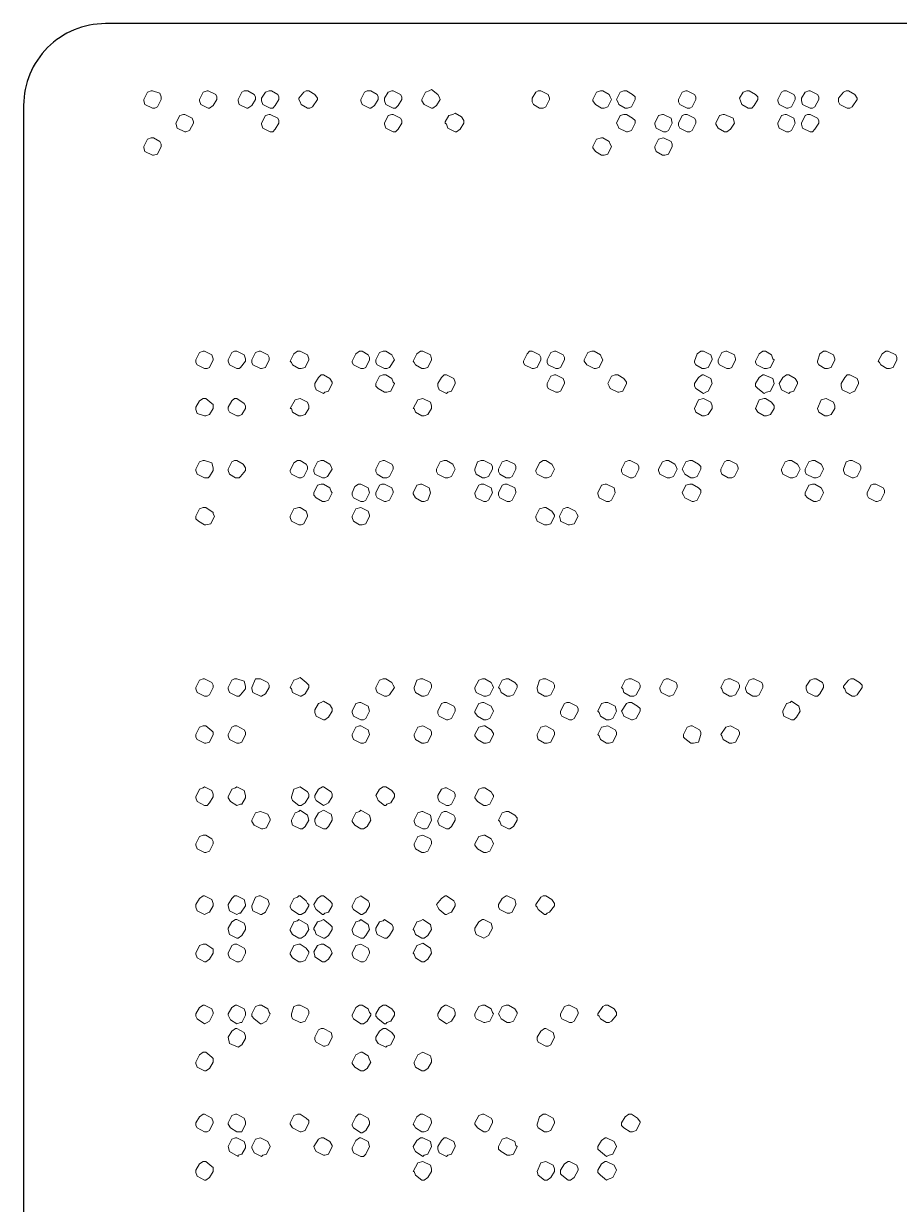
# Model space of a CAD drawing. Header units: millimetres. Extents: x 4903 to 8718, y 642 to 2401.
# Drawn here: x 6261.9 to 6369, y 800.8 to 945.2 of the extents above; entities that cross this region are included whole.
import ezdxf

# ---------------------------------------------------------------- set-up
doc = ezdxf.new("R2010")
doc.units = ezdxf.units.MM

msp = doc.modelspace()

# ---------------------------------------------------------------- linework, layer by layer
msp.add_lwpolyline([(6261.91, 935.2), (6261.91, 658.2, 0.414214), (6271.91, 648.2), (6671.91, 648.2, 0.414214), (6681.91, 658.2), (6681.91, 935.2, 0.414214), (6671.91, 945.2), (6271.91, 945.2, 0.414214)], format="xyb", close=True)
at = {"color": 139, "lineweight": 0}
for points in [[(6277.66, 936.99), (6277.51, 936.99), (6277.05, 936.83), (6276.6, 935.92), (6276.6, 935.77), (6276.75, 935.32), (6277.66, 934.86), (6277.66, 934.86), (6277.96, 934.86), (6278.27, 935.01), (6278.72, 935.92), (6278.72, 936.23), (6278.57, 936.68)], [(6284.49, 936.99), (6284.34, 936.99), (6283.88, 936.83), (6283.43, 935.92), (6283.43, 935.77), (6283.58, 935.32), (6284.49, 934.86), (6284.64, 934.86), (6285.1, 935.17), (6285.55, 935.92), (6285.55, 936.23), (6285.4, 936.53)], [(6289.35, 936.99), (6289.19, 936.99), (6288.89, 936.99), (6288.59, 936.83), (6288.13, 935.92), (6288.13, 935.77), (6288.28, 935.32), (6289.19, 934.86), (6289.35, 934.86), (6289.8, 935.17), (6290.26, 935.92), (6290.26, 936.08), (6290.26, 936.23), (6290.1, 936.53)], [(6292.23, 936.99), (6291.93, 936.99), (6291.47, 936.83), (6291.01, 936.08), (6291.01, 935.77), (6291.17, 935.32), (6292.08, 934.86), (6292.23, 934.86), (6292.38, 934.86), (6292.68, 935.17), (6293.14, 935.92), (6293.14, 936.23), (6292.99, 936.53)], [(6296.63, 936.99), (6296.78, 936.99), (6297.54, 936.53), (6297.84, 936.08), (6297.84, 935.92), (6297.24, 935.01), (6296.93, 934.86), (6296.78, 934.86), (6296.78, 934.86), (6296.63, 934.86), (6295.87, 935.32), (6295.72, 935.62), (6295.57, 935.92), (6295.57, 935.92), (6295.57, 936.08), (6296.17, 936.83), (6296.48, 936.99), (6296.63, 936.99), (6296.63, 936.99), (6296.63, 936.99)], [(6304.37, 936.99), (6304.22, 936.99), (6303.91, 936.99), (6303.61, 936.83), (6303.15, 935.92), (6303.15, 935.77), (6303.31, 935.32), (6304.22, 934.86), (6304.37, 934.86), (6304.82, 935.17), (6305.28, 935.92), (6305.28, 936.08), (6305.28, 936.23), (6305.13, 936.53)], [(6307.1, 936.99), (6306.95, 936.99), (6306.49, 936.83), (6306.04, 936.08), (6306.04, 935.77), (6306.19, 935.32), (6307.1, 934.86), (6307.25, 934.86), (6307.4, 934.86), (6307.71, 935.17), (6308.16, 935.92), (6308.16, 936.23), (6308.01, 936.53)], [(6311.8, 937.14), (6311.5, 936.99), (6311.04, 936.83), (6310.59, 935.92), (6310.59, 935.77), (6310.89, 935.32), (6311.8, 934.86), (6311.96, 934.86), (6312.41, 935.17), (6312.87, 935.92), (6312.71, 936.23), (6312.56, 936.53)], [(6325.01, 936.99), (6325.16, 936.99), (6326.07, 936.53), (6326.22, 936.08), (6326.22, 935.92), (6325.76, 935.01), (6325.46, 934.86), (6325.16, 934.86), (6325.16, 934.86), (6325.01, 934.86), (6324.25, 935.32), (6324.09, 935.62), (6324.09, 935.92), (6324.09, 935.92), (6324.09, 936.08), (6324.55, 936.83), (6324.85, 936.99), (6325.01, 936.99), (6325.01, 936.99), (6325.01, 936.99)], [(6332.74, 936.99), (6332.59, 936.99), (6332.44, 936.99), (6331.99, 936.83), (6331.53, 935.92), (6331.53, 935.77), (6331.83, 935.32), (6332.59, 934.86), (6332.9, 934.86), (6333.35, 935.01), (6333.81, 935.92), (6333.81, 935.92), (6333.65, 936.23), (6333.5, 936.53)], [(6335.63, 936.99), (6335.32, 936.99), (6334.87, 936.83), (6334.41, 935.92), (6334.56, 935.62), (6334.72, 935.32), (6335.48, 934.86), (6335.63, 934.86), (6335.78, 934.86), (6336.23, 935.01), (6336.69, 935.92), (6336.69, 936.23), (6336.39, 936.53)], [(6343.06, 936.99), (6342.91, 936.99), (6342.46, 936.83), (6342, 935.92), (6342, 935.62), (6342.15, 935.32), (6343.06, 934.86), (6343.06, 934.86), (6343.37, 934.86), (6343.67, 935.01), (6344.12, 935.92), (6344.12, 936.23), (6343.97, 936.53)], [(6350.65, 936.99), (6350.35, 936.99), (6349.89, 936.83), (6349.44, 936.08), (6349.59, 935.77), (6349.74, 935.32), (6350.5, 934.86), (6350.65, 934.86), (6350.95, 934.86), (6351.26, 935.17), (6351.71, 935.92), (6351.71, 936.23), (6351.41, 936.53)], [(6355.2, 936.99), (6355.2, 936.99), (6354.9, 936.99), (6354.6, 936.83), (6354.14, 935.92), (6354.14, 935.77), (6354.29, 935.32), (6355.2, 934.86), (6355.35, 934.86), (6355.81, 935.01), (6356.26, 935.92), (6356.26, 936.08), (6356.26, 936.23), (6356.11, 936.53)], [(6358.09, 936.99), (6357.93, 936.99), (6357.48, 936.83), (6357.02, 936.08), (6357.02, 935.77), (6357.17, 935.32), (6358.09, 934.86), (6358.24, 934.86), (6358.39, 934.86), (6358.69, 935.01), (6359.15, 935.92), (6359.15, 936.23), (6359, 936.53)], [(6362.64, 936.99), (6362.79, 936.99), (6363.55, 936.53), (6363.85, 936.08), (6363.85, 935.92), (6363.24, 935.01), (6362.94, 934.86), (6362.79, 934.86), (6362.79, 934.86), (6362.64, 934.86), (6361.73, 935.32), (6361.58, 935.62), (6361.58, 935.92), (6361.58, 935.92), (6361.58, 936.08), (6362.18, 936.83), (6362.49, 936.99), (6362.64, 936.99), (6362.64, 936.99), (6362.64, 936.99)], [(6281.61, 934.1), (6281.45, 934.1), (6281, 933.95), (6280.54, 933.04), (6280.54, 933.04), (6280.7, 932.43), (6281.61, 931.98), (6281.76, 931.98), (6282.21, 932.13), (6282.67, 933.04), (6282.67, 933.19), (6282.52, 933.65)], [(6292.08, 934.1), (6291.93, 934.1), (6291.47, 933.95), (6291.01, 933.04), (6291.01, 933.04), (6291.01, 932.89), (6291.17, 932.43), (6292.08, 931.98), (6292.38, 931.98), (6292.68, 932.28), (6293.14, 933.04), (6293.14, 933.34), (6292.99, 933.65)], [(6307.1, 934.1), (6306.95, 934.1), (6306.49, 933.95), (6306.04, 933.04), (6306.04, 933.04), (6306.04, 932.89), (6306.19, 932.43), (6307.1, 931.98), (6307.4, 931.98), (6307.71, 932.28), (6308.16, 933.04), (6308.16, 933.34), (6308.01, 933.65)], [(6314.69, 934.25), (6314.38, 934.1), (6313.93, 933.95), (6313.47, 933.19), (6313.47, 933.04), (6313.62, 932.89), (6313.78, 932.43), (6314.69, 931.98), (6314.84, 931.98), (6315.29, 932.28), (6315.75, 933.04), (6315.75, 933.34), (6315.45, 933.8)], [(6335.63, 934.1), (6335.32, 934.1), (6334.87, 933.95), (6334.41, 933.04), (6334.41, 933.04), (6334.56, 932.74), (6334.72, 932.43), (6335.63, 931.98), (6335.78, 931.98), (6336.23, 932.13), (6336.69, 933.04), (6336.69, 933.34), (6336.39, 933.65)], [(6340.18, 934.1), (6340.03, 934.1), (6339.57, 933.95), (6339.12, 933.04), (6339.12, 932.89), (6339.27, 932.43), (6340.18, 931.98), (6340.48, 931.98), (6340.79, 932.13), (6341.24, 933.04), (6341.09, 933.65)], [(6343.06, 934.1), (6342.76, 934.1), (6342.46, 933.95), (6342, 933.04), (6342, 933.04), (6342, 932.74), (6342.15, 932.43), (6343.06, 931.98), (6343.37, 931.98), (6343.67, 932.13), (6344.12, 933.04), (6344.12, 933.34), (6343.97, 933.65)], [(6347.61, 934.1), (6347.46, 934.1), (6347.01, 933.95), (6346.55, 933.04), (6346.55, 932.89), (6346.86, 932.43), (6347.61, 931.98), (6347.92, 931.98), (6348.37, 932.28), (6348.83, 933.04), (6348.68, 933.65)], [(6355.2, 934.1), (6355.05, 934.1), (6354.6, 933.95), (6354.14, 933.04), (6354.14, 932.89), (6354.29, 932.43), (6355.2, 931.98), (6355.51, 931.98), (6355.81, 932.13), (6356.26, 933.04), (6356.11, 933.65)], [(6358.09, 934.1), (6357.78, 934.1), (6357.48, 933.95), (6357.02, 933.04), (6357.02, 933.04), (6357.02, 932.89), (6357.17, 932.43), (6358.09, 931.98), (6358.39, 931.98), (6358.69, 932.28), (6359.15, 933.04), (6359.15, 933.34), (6359, 933.65)], [(6277.81, 931.22), (6277.51, 931.22), (6277.05, 931.07), (6276.6, 930.16), (6276.6, 930.01), (6276.75, 929.55), (6277.66, 929.1), (6277.81, 929.1), (6278.27, 929.25), (6278.72, 930.16), (6278.72, 930.46), (6278.57, 930.76)], [(6332.74, 931.22), (6332.59, 931.22), (6331.99, 931.07), (6331.53, 930.16), (6331.53, 930.01), (6331.83, 929.55), (6332.59, 929.1), (6332.9, 929.1), (6333.35, 929.25), (6333.81, 930.16), (6333.81, 930.16), (6333.65, 930.46), (6333.5, 930.76)], [(6340.18, 931.22), (6340.18, 931.22), (6339.57, 931.07), (6339.12, 930.16), (6339.12, 930.01), (6339.27, 929.55), (6340.03, 929.1), (6340.33, 929.1), (6340.79, 929.25), (6341.24, 930.16), (6341.24, 930.16), (6341.24, 930.46), (6341.09, 930.76)], [(6284.03, 905.12), (6283.88, 905.12), (6283.43, 904.97), (6282.97, 904.06), (6282.97, 903.75), (6283.12, 903.45), (6284.03, 903), (6284.03, 903), (6284.34, 903), (6284.64, 903.15), (6285.1, 904.06), (6285.1, 904.21), (6284.94, 904.67)], [(6287.98, 905.12), (6287.68, 905.12), (6287.37, 904.97), (6286.92, 904.06), (6286.92, 903.91), (6287.07, 903.45), (6287.98, 903), (6288.28, 903), (6288.44, 903.15), (6289.04, 903.91), (6289.04, 904.21), (6288.89, 904.67)], [(6290.86, 905.12), (6290.71, 905.12), (6290.26, 904.97), (6289.8, 904.06), (6289.8, 903.75), (6289.95, 903.45), (6290.86, 903), (6291.01, 903), (6291.47, 903.15), (6291.93, 904.06), (6291.93, 904.36), (6291.77, 904.67)], [(6295.72, 905.12), (6295.57, 905.12), (6295.42, 905.12), (6294.96, 904.82), (6294.5, 903.91), (6294.66, 903.75), (6294.81, 903.45), (6295.57, 903), (6295.87, 903), (6296.33, 903.15), (6296.78, 904.06), (6296.78, 904.06), (6296.78, 904.21), (6296.63, 904.67)], [(6303.31, 905.12), (6303.15, 905.12), (6303, 905.12), (6302.55, 904.82), (6302.09, 903.91), (6302.09, 903.75), (6302.24, 903.45), (6303.15, 903), (6303.46, 903), (6303.76, 903.15), (6304.22, 904.06), (6304.22, 904.06), (6304.22, 904.36), (6304.06, 904.67)], [(6306.19, 905.12), (6305.89, 905.12), (6305.43, 904.97), (6304.98, 904.06), (6304.98, 903.75), (6305.13, 903.45), (6306.04, 903), (6306.19, 903), (6306.34, 903), (6306.64, 903.15), (6307.25, 904.06), (6307.1, 904.36), (6306.95, 904.67)], [(6310.74, 905.12), (6310.59, 905.12), (6310.44, 905.12), (6309.98, 904.82), (6309.53, 903.91), (6309.68, 903.75), (6309.83, 903.45), (6310.59, 903), (6310.89, 903), (6311.35, 903.15), (6311.8, 904.06), (6311.8, 904.06), (6311.8, 904.21), (6311.65, 904.67)], [(6324.09, 905.12), (6324.09, 905.12), (6323.79, 905.12), (6323.49, 904.82), (6323.03, 903.91), (6323.03, 903.75), (6323.18, 903.45), (6324.09, 903), (6324.25, 903), (6324.7, 903.15), (6325.16, 904.06), (6325.16, 904.06), (6325.16, 904.36), (6325.01, 904.67)], [(6326.98, 905.12), (6326.83, 905.12), (6326.37, 904.97), (6325.92, 904.06), (6325.92, 903.75), (6326.07, 903.45), (6326.98, 903), (6327.13, 903), (6327.28, 903), (6327.58, 903.15), (6328.04, 904.06), (6328.04, 904.36), (6327.89, 904.67)], [(6331.68, 905.12), (6331.38, 905.12), (6330.92, 904.97), (6330.47, 904.06), (6330.47, 903.91), (6330.77, 903.45), (6331.68, 903), (6331.83, 903), (6332.29, 903.15), (6332.74, 904.06), (6332.59, 904.36), (6332.44, 904.67)], [(6345.04, 905.12), (6345.04, 905.12), (6344.73, 905.12), (6344.28, 904.82), (6343.97, 903.91), (6343.97, 903.75), (6344.12, 903.45), (6344.88, 903), (6345.19, 903), (6345.64, 903.15), (6346.1, 904.06), (6346.1, 904.06), (6346.1, 904.21), (6345.95, 904.67)], [(6347.92, 905.12), (6347.77, 905.12), (6347.31, 904.97), (6346.86, 904.06), (6346.86, 903.75), (6347.01, 903.45), (6347.92, 903), (6347.92, 903), (6348.22, 903), (6348.53, 903.15), (6348.98, 904.06), (6348.98, 904.21), (6348.83, 904.67)], [(6352.62, 905.12), (6352.47, 905.12), (6352.32, 905.12), (6351.86, 904.82), (6351.41, 903.91), (6351.41, 903.75), (6351.56, 903.45), (6352.47, 903), (6352.77, 903), (6353.23, 903.15), (6353.68, 904.06), (6353.68, 904.06), (6353.53, 904.21), (6353.38, 904.67)], [(6360.06, 905.12), (6360.06, 905.12), (6359.75, 905.12), (6359.3, 904.82), (6359, 903.91), (6359, 903.75), (6359.15, 903.45), (6359.91, 903), (6360.21, 903), (6360.66, 903.15), (6361.12, 904.06), (6361.12, 904.06), (6361.12, 904.21), (6360.97, 904.67)], [(6367.64, 905.12), (6367.49, 905.12), (6367.34, 905.12), (6366.89, 904.82), (6366.43, 903.91), (6366.58, 903.75), (6366.73, 903.45), (6367.49, 903), (6367.8, 903), (6368.25, 903.15), (6368.71, 904.06), (6368.71, 904.06), (6368.71, 904.36), (6368.56, 904.67)], [(6298.6, 902.24), (6298.3, 902.24), (6297.99, 901.93), (6297.54, 901.17), (6297.54, 901.17), (6297.54, 900.87), (6297.69, 900.42), (6298.6, 899.96), (6298.75, 900.11), (6299.21, 900.26), (6299.66, 901.17), (6299.66, 901.33), (6299.36, 901.78)], [(6306.19, 902.24), (6305.89, 902.24), (6305.43, 902.09), (6304.98, 901.17), (6304.98, 901.17), (6304.98, 900.87), (6305.28, 900.57), (6306.04, 900.11), (6306.34, 900.11), (6306.8, 900.26), (6307.25, 901.17), (6307.1, 901.33), (6306.95, 901.78)], [(6313.62, 902.24), (6313.32, 902.24), (6313.02, 901.93), (6312.56, 901.17), (6312.56, 901.17), (6312.56, 900.87), (6312.71, 900.42), (6313.62, 899.96), (6313.78, 900.11), (6314.23, 900.26), (6314.69, 901.17), (6314.69, 901.33), (6314.53, 901.78)], [(6326.98, 902.24), (6326.83, 902.24), (6326.37, 902.09), (6325.92, 901.17), (6325.92, 901.17), (6325.92, 900.87), (6326.07, 900.57), (6326.98, 900.11), (6327.28, 900.11), (6327.58, 900.26), (6328.04, 901.17), (6328.04, 901.33), (6327.89, 901.78)], [(6334.56, 902.24), (6334.26, 902.24), (6333.81, 902.09), (6333.35, 901.17), (6333.35, 901.17), (6333.5, 900.87), (6333.65, 900.57), (6334.56, 900.11), (6334.72, 900.11), (6335.17, 900.26), (6335.63, 901.17), (6335.63, 901.33), (6335.32, 901.78)], [(6345.04, 902.24), (6344.88, 902.24), (6344.43, 901.93), (6343.97, 901.17), (6343.97, 900.87), (6344.12, 900.57), (6345.04, 899.96), (6345.34, 900.11), (6345.64, 900.26), (6346.1, 901.17), (6345.95, 901.78)], [(6352.47, 902.24), (6352.32, 902.24), (6351.86, 901.93), (6351.41, 901.17), (6351.41, 900.87), (6351.71, 900.57), (6352.47, 899.96), (6352.77, 900.11), (6353.23, 900.26), (6353.68, 901.17), (6353.53, 901.78)], [(6355.51, 902.24), (6355.2, 902.24), (6354.75, 901.93), (6354.29, 901.17), (6354.29, 901.17), (6354.44, 900.87), (6354.6, 900.42), (6355.51, 899.96), (6355.66, 900.11), (6356.11, 900.26), (6356.57, 901.17), (6356.57, 901.33), (6356.26, 901.78)], [(6362.94, 902.24), (6362.64, 902.24), (6362.33, 901.93), (6361.88, 901.17), (6361.88, 901.17), (6361.88, 900.87), (6362.03, 900.42), (6362.94, 899.96), (6363.24, 900.11), (6363.55, 900.26), (6364, 901.17), (6364, 901.33), (6363.85, 901.78)], [(6284.19, 899.35), (6283.88, 899.35), (6283.43, 899.05), (6282.97, 898.29), (6282.97, 897.99), (6283.12, 897.53), (6284.03, 897.23), (6284.19, 897.23), (6284.64, 897.38), (6285.1, 898.14), (6285.1, 898.6), (6284.94, 898.75)], [(6287.98, 899.35), (6287.83, 899.35), (6287.68, 899.35), (6287.37, 899.05), (6286.92, 898.29), (6286.92, 897.99), (6287.07, 897.68), (6287.98, 897.23), (6287.98, 897.23), (6288.28, 897.23), (6288.59, 897.38), (6289.04, 898.14), (6289.04, 898.44), (6288.89, 898.75)], [(6295.72, 899.35), (6295.72, 899.35), (6295.11, 899.2), (6294.5, 898.14), (6294.66, 898.14), (6294.81, 897.68), (6295.57, 897.23), (6295.87, 897.23), (6296.33, 897.38), (6296.78, 898.14), (6296.78, 898.29), (6296.78, 898.44), (6296.63, 898.9)], [(6310.74, 899.35), (6310.74, 899.35), (6310.13, 899.2), (6309.53, 898.14), (6309.68, 898.14), (6309.83, 897.68), (6310.59, 897.23), (6310.89, 897.23), (6311.35, 897.38), (6311.8, 898.14), (6311.8, 898.29), (6311.8, 898.44), (6311.65, 898.9)], [(6345.04, 899.35), (6345.04, 899.35), (6344.43, 899.2), (6343.97, 898.14), (6343.97, 898.14), (6344.12, 897.68), (6344.88, 897.23), (6345.19, 897.23), (6345.64, 897.38), (6346.1, 898.14), (6346.1, 898.44), (6345.95, 898.9)], [(6352.62, 899.35), (6352.47, 899.35), (6351.86, 899.2), (6351.41, 898.14), (6351.41, 898.14), (6351.71, 897.68), (6352.47, 897.23), (6352.77, 897.23), (6353.23, 897.38), (6353.68, 898.14), (6353.68, 898.44), (6353.38, 898.9)], [(6360.06, 899.35), (6360.06, 899.35), (6359.45, 899.2), (6359, 898.14), (6359, 898.14), (6359.15, 897.68), (6359.91, 897.23), (6360.21, 897.23), (6360.66, 897.38), (6361.12, 898.14), (6361.12, 898.29), (6361.12, 898.44), (6360.97, 898.9)], [(6284.03, 891.77), (6283.88, 891.77), (6283.43, 891.62), (6282.97, 890.7), (6282.97, 890.55), (6283.12, 890.1), (6284.03, 889.64), (6284.49, 889.64), (6284.64, 889.79), (6285.1, 890.55), (6285.1, 890.86), (6284.94, 891.46)], [(6287.98, 891.77), (6287.68, 891.77), (6287.37, 891.62), (6286.92, 890.7), (6286.92, 890.55), (6287.07, 890.1), (6287.83, 889.64), (6288.28, 889.64), (6288.44, 889.79), (6289.04, 890.55), (6289.04, 890.86), (6288.74, 891.31)], [(6295.72, 891.77), (6295.57, 891.77), (6295.42, 891.77), (6294.96, 891.46), (6294.5, 890.55), (6294.5, 890.4), (6294.66, 890.1), (6295.57, 889.64), (6295.87, 889.64), (6296.17, 889.79), (6296.63, 890.7), (6296.63, 890.7), (6296.63, 891.01), (6296.48, 891.31)], [(6298.6, 891.77), (6298.3, 891.77), (6297.84, 891.62), (6297.39, 890.7), (6297.39, 890.4), (6297.54, 890.1), (6298.45, 889.64), (6298.6, 889.64), (6298.75, 889.64), (6299.06, 889.79), (6299.66, 890.7), (6299.51, 891.01), (6299.36, 891.31)], [(6306.04, 891.77), (6305.89, 891.77), (6305.43, 891.62), (6304.98, 890.7), (6304.98, 890.4), (6305.13, 890.1), (6305.89, 889.64), (6306.04, 889.64), (6306.34, 889.64), (6306.64, 889.79), (6307.1, 890.7), (6307.1, 891.01), (6306.95, 891.31)], [(6313.62, 891.77), (6313.32, 891.77), (6312.87, 891.62), (6312.41, 890.7), (6312.41, 890.4), (6312.56, 890.1), (6313.47, 889.64), (6313.62, 889.64), (6313.78, 889.64), (6314.23, 889.79), (6314.69, 890.7), (6314.53, 891.01), (6314.38, 891.31)], [(6318.18, 891.77), (6318.18, 891.77), (6317.87, 891.77), (6317.42, 891.62), (6317.11, 890.7), (6317.11, 890.55), (6317.27, 890.1), (6318.02, 889.64), (6318.33, 889.64), (6318.78, 889.79), (6319.24, 890.7), (6319.24, 890.7), (6319.24, 891.01), (6319.09, 891.31)], [(6321.06, 891.77), (6320.91, 891.77), (6320.45, 891.62), (6320, 890.7), (6320, 890.4), (6320.15, 890.1), (6320.91, 889.64), (6321.06, 889.64), (6321.36, 889.64), (6321.67, 889.79), (6322.12, 890.7), (6322.12, 891.01), (6321.97, 891.31)], [(6325.76, 891.77), (6325.61, 891.77), (6325.46, 891.77), (6325.01, 891.46), (6324.55, 890.55), (6324.55, 890.4), (6324.7, 890.1), (6325.61, 889.64), (6325.92, 889.64), (6326.37, 889.79), (6326.83, 890.7), (6326.83, 890.7), (6326.67, 891.01), (6326.52, 891.31)], [(6336.08, 891.77), (6335.93, 891.77), (6335.48, 891.62), (6335.02, 890.7), (6335.02, 890.4), (6335.17, 890.1), (6336.08, 889.64), (6336.08, 889.64), (6336.39, 889.64), (6336.69, 889.79), (6337.14, 890.7), (6337.14, 891.01), (6336.99, 891.31)], [(6340.79, 891.77), (6340.63, 891.77), (6340.48, 891.77), (6340.03, 891.62), (6339.57, 890.7), (6339.57, 890.55), (6339.72, 890.1), (6340.63, 889.64), (6340.94, 889.64), (6341.39, 889.79), (6341.85, 890.7), (6341.85, 890.7), (6341.7, 891.01), (6341.55, 891.31)], [(6343.67, 891.77), (6343.37, 891.77), (6342.91, 891.62), (6342.46, 890.7), (6342.61, 890.4), (6342.76, 890.1), (6343.52, 889.64), (6343.67, 889.64), (6343.82, 889.64), (6344.28, 889.79), (6344.73, 890.7), (6344.73, 891.01), (6344.43, 891.31)], [(6348.07, 891.77), (6348.22, 891.77), (6349.13, 891.31), (6349.28, 890.86), (6349.28, 890.7), (6348.83, 889.79), (6348.53, 889.64), (6348.22, 889.64), (6348.22, 889.64), (6348.07, 889.64), (6347.31, 890.1), (6347.16, 890.4), (6347.16, 890.7), (6347.16, 890.7), (6347.16, 890.7), (6347.61, 891.62), (6347.92, 891.77), (6348.07, 891.77), (6348.07, 891.77), (6348.07, 891.77)], [(6355.81, 891.77), (6355.66, 891.77), (6355.51, 891.77), (6355.05, 891.62), (6354.6, 890.7), (6354.6, 890.55), (6354.75, 890.1), (6355.66, 889.64), (6355.96, 889.64), (6356.42, 889.79), (6356.87, 890.7), (6356.87, 890.7), (6356.72, 891.01), (6356.57, 891.31)], [(6358.69, 891.77), (6358.39, 891.77), (6357.93, 891.62), (6357.48, 890.7), (6357.48, 890.4), (6357.63, 890.1), (6358.54, 889.64), (6358.69, 889.64), (6358.84, 889.64), (6359.3, 889.79), (6359.75, 890.7), (6359.6, 891.01), (6359.45, 891.31)], [(6363.24, 891.77), (6362.94, 891.77), (6362.49, 891.62), (6362.18, 890.7), (6362.18, 890.55), (6362.33, 890.1), (6363.24, 889.64), (6363.4, 889.64), (6363.85, 889.79), (6364.31, 890.7), (6364.31, 891.01), (6364.15, 891.31)], [(6298.6, 888.88), (6298.3, 888.88), (6297.84, 888.73), (6297.39, 887.82), (6297.39, 887.82), (6297.39, 887.52), (6297.69, 887.21), (6298.45, 886.76), (6298.75, 886.76), (6299.21, 886.91), (6299.66, 887.82), (6299.51, 887.97), (6299.36, 888.43)], [(6303.15, 888.88), (6302.85, 888.88), (6302.4, 888.58), (6302.09, 887.82), (6302.09, 887.52), (6302.24, 887.21), (6303.15, 886.76), (6303.46, 886.76), (6303.76, 886.91), (6304.22, 887.82), (6304.06, 888.43)], [(6306.04, 888.88), (6305.73, 888.88), (6305.43, 888.73), (6304.98, 887.82), (6304.98, 887.82), (6304.98, 887.52), (6305.13, 887.21), (6306.04, 886.76), (6306.19, 886.76), (6306.64, 886.91), (6307.1, 887.82), (6307.1, 887.97), (6306.95, 888.43)], [(6310.59, 888.88), (6310.44, 888.88), (6309.98, 888.73), (6309.53, 887.82), (6309.53, 887.67), (6309.83, 887.21), (6310.59, 886.76), (6310.89, 886.76), (6311.35, 886.91), (6311.65, 887.82), (6311.5, 888.43)], [(6318.18, 888.88), (6317.87, 888.88), (6317.57, 888.73), (6317.11, 887.82), (6317.11, 887.67), (6317.27, 887.21), (6318.18, 886.76), (6318.48, 886.76), (6318.78, 886.91), (6319.24, 887.82), (6319.09, 888.43)], [(6321.06, 888.88), (6320.76, 888.88), (6320.45, 888.73), (6320, 887.82), (6320, 887.82), (6320, 887.52), (6320.15, 887.21), (6321.06, 886.76), (6321.36, 886.76), (6321.67, 886.91), (6322.12, 887.82), (6322.12, 887.97), (6321.97, 888.43)], [(6333.2, 888.88), (6333.05, 888.88), (6332.59, 888.73), (6332.14, 887.82), (6332.14, 887.67), (6332.29, 887.21), (6333.2, 886.76), (6333.5, 886.76), (6333.81, 886.91), (6334.26, 887.82), (6334.11, 888.43)], [(6343.67, 888.88), (6343.37, 888.88), (6342.91, 888.73), (6342.46, 887.82), (6342.46, 887.82), (6342.61, 887.52), (6342.76, 887.21), (6343.67, 886.76), (6343.82, 886.76), (6344.28, 886.91), (6344.73, 887.82), (6344.73, 888.13), (6344.43, 888.43)], [(6358.69, 888.88), (6358.39, 888.88), (6357.93, 888.73), (6357.48, 887.82), (6357.48, 887.82), (6357.48, 887.52), (6357.78, 887.21), (6358.54, 886.76), (6358.84, 886.76), (6359.3, 886.91), (6359.75, 887.82), (6359.6, 888.13), (6359.45, 888.43)], [(6366.13, 888.88), (6365.82, 888.88), (6365.52, 888.73), (6365.07, 887.82), (6365.07, 887.82), (6365.07, 887.52), (6365.22, 887.21), (6366.13, 886.76), (6366.28, 886.76), (6366.73, 886.91), (6367.19, 887.82), (6367.19, 888.13), (6367.04, 888.43)], [(6284.19, 886), (6283.88, 886), (6283.43, 885.85), (6282.97, 884.94), (6282.97, 884.63), (6283.28, 884.33), (6284.03, 883.88), (6284.19, 883.88), (6284.79, 884.03), (6285.25, 884.94), (6285.1, 885.24), (6285.1, 885.39)], [(6295.72, 886), (6295.57, 886), (6294.96, 885.85), (6294.5, 884.94), (6294.5, 884.79), (6294.66, 884.33), (6295.57, 883.88), (6295.87, 883.88), (6296.17, 884.03), (6296.63, 884.94), (6296.63, 884.94), (6296.63, 885.09), (6296.48, 885.55)], [(6303.15, 886), (6303.15, 886), (6302.55, 885.85), (6302.09, 884.94), (6302.09, 884.79), (6302.24, 884.33), (6303, 883.88), (6303.31, 883.88), (6303.76, 884.03), (6304.22, 884.94), (6304.22, 884.94), (6304.22, 885.09), (6304.06, 885.55)], [(6325.76, 886), (6325.61, 886), (6325.01, 885.85), (6324.55, 884.94), (6324.55, 884.79), (6324.7, 884.33), (6325.61, 883.88), (6325.92, 883.88), (6326.37, 884.03), (6326.83, 884.94), (6326.83, 885.09), (6326.52, 885.55)], [(6328.5, 886), (6328.34, 886), (6327.89, 885.85), (6327.43, 884.94), (6327.58, 884.48), (6327.58, 884.33), (6328.5, 883.88), (6328.65, 883.88), (6329.25, 884.03), (6329.71, 884.94), (6329.56, 885.24), (6329.41, 885.55)], [(6295.72, 865.21), (6295.42, 865.06), (6294.96, 864.91), (6294.5, 864), (6294.66, 863.85), (6294.81, 863.39), (6295.72, 862.94), (6295.87, 862.94), (6296.33, 863.24), (6296.78, 864), (6296.78, 864.3), (6296.48, 864.6)], [(6284.03, 865.06), (6283.88, 865.06), (6283.43, 864.91), (6282.97, 864), (6282.97, 863.85), (6283.12, 863.39), (6284.03, 862.94), (6284.03, 862.94), (6284.34, 862.94), (6284.64, 863.09), (6285.1, 864), (6285.1, 864.3), (6284.94, 864.6)], [(6287.98, 865.06), (6287.68, 865.06), (6287.37, 864.91), (6286.92, 864), (6286.92, 863.85), (6287.07, 863.39), (6287.98, 862.94), (6288.28, 862.94), (6288.44, 863.09), (6289.04, 863.85), (6289.04, 864.15), (6288.89, 864.76)], [(6290.86, 865.06), (6290.71, 865.06), (6290.26, 865.06), (6289.8, 864), (6289.8, 863.85), (6289.95, 863.39), (6290.86, 862.94), (6291.01, 862.94), (6291.47, 863.24), (6291.93, 864), (6291.93, 864.3), (6291.77, 864.6)], [(6306.19, 865.06), (6305.89, 865.06), (6305.43, 864.91), (6304.98, 864), (6304.98, 863.85), (6305.13, 863.39), (6306.04, 862.94), (6306.19, 862.94), (6306.34, 862.94), (6306.64, 863.09), (6307.25, 864), (6307.1, 864.3), (6306.95, 864.6)], [(6310.74, 865.06), (6310.59, 865.06), (6310.44, 865.06), (6309.98, 864.91), (6309.68, 864), (6309.68, 863.85), (6309.83, 863.39), (6310.59, 862.94), (6310.89, 862.94), (6311.35, 863.09), (6311.8, 864), (6311.8, 864), (6311.8, 864.3), (6311.65, 864.6)], [(6318.33, 865.06), (6318.18, 865.06), (6318.02, 865.06), (6317.57, 864.91), (6317.11, 864), (6317.11, 863.85), (6317.27, 863.39), (6318.18, 862.94), (6318.48, 862.94), (6318.94, 863.09), (6319.39, 864), (6319.39, 864), (6319.24, 864.3), (6319.09, 864.6)], [(6321.21, 865.06), (6320.91, 865.06), (6320.45, 864.91), (6320, 864), (6320.15, 863.85), (6320.3, 863.39), (6321.06, 862.94), (6321.21, 862.94), (6321.36, 862.94), (6321.82, 863.09), (6322.27, 864), (6322.27, 864.3), (6321.97, 864.6)], [(6325.76, 865.06), (6325.76, 865.06), (6325.46, 865.06), (6325.01, 864.91), (6324.7, 864), (6324.7, 863.85), (6324.85, 863.39), (6325.61, 862.94), (6325.92, 862.94), (6326.37, 863.09), (6326.83, 864), (6326.83, 864), (6326.83, 864.3), (6326.67, 864.6)], [(6336.23, 865.06), (6335.93, 865.06), (6335.48, 864.91), (6335.02, 864), (6335.17, 863.85), (6335.32, 863.39), (6336.08, 862.94), (6336.23, 862.94), (6336.54, 862.94), (6336.84, 863.09), (6337.3, 864), (6337.3, 864.3), (6337.14, 864.6)], [(6340.79, 865.06), (6340.79, 865.06), (6340.48, 865.06), (6340.18, 864.91), (6339.72, 864), (6339.72, 863.85), (6339.88, 863.39), (6340.79, 862.94), (6340.94, 862.94), (6341.39, 863.09), (6341.85, 864), (6341.85, 864), (6341.85, 864.3), (6341.7, 864.6)], [(6348.37, 865.06), (6348.22, 865.06), (6348.07, 865.06), (6347.61, 864.91), (6347.16, 864), (6347.31, 863.85), (6347.46, 863.39), (6348.22, 862.94), (6348.53, 862.94), (6348.98, 863.09), (6349.44, 864), (6349.44, 864), (6349.44, 864.3), (6349.28, 864.6)], [(6351.26, 865.06), (6351.1, 865.06), (6350.65, 864.91), (6350.19, 864), (6350.19, 863.85), (6350.35, 863.39), (6351.1, 862.94), (6351.26, 862.94), (6351.56, 862.94), (6351.86, 863.09), (6352.32, 864), (6352.32, 864.3), (6352.17, 864.6)], [(6358.84, 865.06), (6358.54, 865.06), (6358.09, 864.91), (6357.63, 864.15), (6357.63, 863.85), (6357.78, 863.39), (6358.69, 862.94), (6358.84, 862.94), (6359, 862.94), (6359.3, 863.24), (6359.75, 864), (6359.75, 864.3), (6359.6, 864.6)], [(6363.24, 865.06), (6363.4, 865.06), (6364.15, 864.6), (6364.46, 864.3), (6364.46, 864), (6363.85, 863.09), (6363.55, 862.94), (6363.4, 862.94), (6363.4, 862.94), (6363.24, 862.94), (6362.49, 863.39), (6362.33, 863.85), (6362.18, 864), (6362.18, 864), (6362.18, 864.15), (6362.79, 864.91), (6363.09, 865.06), (6363.24, 865.06), (6363.24, 865.06), (6363.24, 865.06)], [(6298.6, 862.33), (6298.3, 862.18), (6297.99, 862.03), (6297.54, 861.27), (6297.54, 861.11), (6297.54, 860.96), (6297.69, 860.51), (6298.6, 860.05), (6298.75, 860.05), (6299.21, 860.36), (6299.66, 861.11), (6299.66, 861.42), (6299.36, 861.87)], [(6355.81, 862.33), (6355.66, 862.18), (6355.2, 862.03), (6354.75, 861.11), (6354.75, 860.96), (6354.9, 860.51), (6355.81, 860.05), (6356.11, 860.05), (6356.42, 860.36), (6356.87, 861.11), (6356.72, 861.72)], [(6303.15, 862.18), (6303, 862.18), (6302.55, 862.03), (6302.09, 861.11), (6302.09, 860.96), (6302.24, 860.51), (6303.15, 860.05), (6303.46, 860.05), (6303.76, 860.2), (6304.22, 861.11), (6304.06, 861.72)], [(6313.62, 862.18), (6313.32, 862.18), (6313.02, 862.03), (6312.56, 861.11), (6312.56, 861.11), (6312.56, 860.81), (6312.71, 860.51), (6313.62, 860.05), (6313.78, 860.05), (6314.23, 860.2), (6314.69, 861.11), (6314.69, 861.42), (6314.53, 861.72)], [(6318.18, 862.18), (6318.02, 862.18), (6317.57, 862.03), (6317.11, 861.11), (6317.11, 860.96), (6317.42, 860.51), (6318.18, 860.05), (6318.48, 860.05), (6318.94, 860.2), (6319.39, 861.11), (6319.09, 861.72)], [(6328.65, 862.18), (6328.34, 862.18), (6328.04, 862.03), (6327.58, 861.11), (6327.58, 861.11), (6327.58, 860.81), (6327.74, 860.51), (6328.65, 860.05), (6328.95, 860.05), (6329.25, 860.2), (6329.71, 861.11), (6329.71, 861.42), (6329.56, 861.72)], [(6333.35, 862.18), (6333.05, 862.18), (6332.59, 862.03), (6332.14, 861.11), (6332.29, 860.96), (6332.44, 860.51), (6333.2, 860.05), (6333.5, 860.05), (6333.96, 860.2), (6334.41, 861.11), (6334.26, 861.72)], [(6336.23, 862.18), (6335.93, 862.18), (6335.63, 862.03), (6335.02, 861.11), (6335.02, 861.11), (6335.17, 860.81), (6335.32, 860.51), (6336.23, 860.05), (6336.39, 860.05), (6336.84, 860.2), (6337.3, 861.11), (6337.3, 861.42), (6336.99, 861.72)], [(6284.19, 859.29), (6283.88, 859.29), (6283.43, 859.14), (6282.97, 858.23), (6282.97, 857.93), (6283.12, 857.62), (6284.03, 857.17), (6284.19, 857.17), (6284.64, 857.32), (6285.1, 858.23), (6285.1, 858.54), (6284.94, 858.69)], [(6287.98, 859.29), (6287.83, 859.29), (6287.68, 859.29), (6287.37, 859.14), (6286.92, 858.23), (6286.92, 858.08), (6287.07, 857.62), (6287.98, 857.17), (6287.98, 857.17), (6288.28, 857.17), (6288.59, 857.32), (6289.04, 858.23), (6289.04, 858.54), (6288.89, 858.84)], [(6303.15, 859.29), (6303, 859.29), (6302.55, 859.14), (6302.09, 858.23), (6302.09, 858.08), (6302.24, 857.62), (6303.15, 857.17), (6303.46, 857.17), (6303.76, 857.32), (6304.22, 858.23), (6304.06, 858.84)], [(6310.74, 859.29), (6310.74, 859.29), (6310.13, 859.14), (6309.68, 858.23), (6309.68, 858.08), (6309.83, 857.62), (6310.59, 857.17), (6310.89, 857.17), (6311.35, 857.32), (6311.8, 858.23), (6311.8, 858.23), (6311.8, 858.54), (6311.65, 858.84)], [(6318.33, 859.29), (6318.18, 859.29), (6317.57, 859.14), (6317.11, 858.23), (6317.11, 858.08), (6317.42, 857.62), (6318.18, 857.17), (6318.48, 857.17), (6318.94, 857.32), (6319.39, 858.23), (6319.39, 858.38), (6319.09, 858.84)], [(6325.76, 859.29), (6325.76, 859.29), (6325.16, 859.14), (6324.7, 858.23), (6324.7, 858.08), (6324.85, 857.62), (6325.61, 857.17), (6325.92, 857.17), (6326.37, 857.32), (6326.83, 858.23), (6326.83, 858.23), (6326.83, 858.54), (6326.67, 858.84)], [(6333.35, 859.29), (6333.35, 859.29), (6332.59, 859.14), (6332.14, 858.23), (6332.29, 858.08), (6332.44, 857.62), (6333.2, 857.17), (6333.5, 857.17), (6333.96, 857.32), (6334.41, 858.23), (6334.41, 858.23), (6334.41, 858.54), (6334.26, 858.84)], [(6343.67, 859.29), (6343.52, 859.29), (6343.06, 859.14), (6342.61, 858.23), (6342.61, 857.93), (6342.76, 857.78), (6343.52, 857.17), (6343.82, 857.17), (6344.43, 857.32), (6344.73, 858.23), (6344.73, 858.54), (6344.58, 858.84)], [(6348.37, 859.29), (6348.37, 859.29), (6347.77, 859.14), (6347.16, 858.23), (6347.31, 858.08), (6347.46, 857.62), (6348.22, 857.17), (6348.53, 857.17), (6348.98, 857.32), (6349.44, 858.23), (6349.44, 858.23), (6349.44, 858.54), (6349.28, 858.84)], [(6284.03, 851.86), (6283.88, 851.71), (6283.43, 851.55), (6282.97, 850.64), (6282.97, 850.49), (6283.12, 850.04), (6284.03, 849.58), (6284.03, 849.58), (6284.34, 849.58), (6284.64, 849.89), (6285.1, 850.64), (6285.1, 850.95), (6284.94, 851.4)], [(6287.98, 851.86), (6287.83, 851.71), (6287.37, 851.55), (6286.92, 850.64), (6286.92, 850.49), (6287.22, 850.04), (6287.98, 849.58), (6288.44, 849.73), (6288.59, 849.73), (6289.04, 850.49), (6289.04, 850.8), (6288.89, 851.4)], [(6295.72, 851.86), (6295.72, 851.86), (6295.42, 851.71), (6294.96, 851.55), (6294.66, 850.64), (6294.66, 850.49), (6294.81, 850.19), (6295.57, 849.58), (6295.87, 849.58), (6296.33, 849.89), (6296.78, 850.64), (6296.78, 850.8), (6296.78, 850.95), (6296.63, 851.25)], [(6298.6, 851.86), (6298.45, 851.86), (6297.99, 851.55), (6297.54, 850.8), (6297.54, 850.49), (6297.69, 850.19), (6298.6, 849.58), (6298.6, 849.58), (6298.91, 849.73), (6299.21, 849.89), (6299.66, 850.64), (6299.66, 850.95), (6299.51, 851.25)], [(6306.19, 851.86), (6305.89, 851.86), (6305.43, 851.55), (6304.98, 850.8), (6305.13, 850.49), (6305.28, 850.19), (6306.04, 849.58), (6306.19, 849.58), (6306.34, 849.73), (6306.8, 849.89), (6307.25, 850.64), (6307.25, 850.95), (6306.95, 851.4)], [(6313.62, 851.71), (6313.47, 851.71), (6313.02, 851.55), (6312.56, 850.8), (6312.56, 850.49), (6312.71, 850.04), (6313.62, 849.58), (6313.62, 849.58), (6313.93, 849.58), (6314.23, 849.73), (6314.69, 850.64), (6314.69, 850.95), (6314.53, 851.25)], [(6318.33, 851.71), (6318.18, 851.71), (6318.02, 851.71), (6317.57, 851.55), (6317.11, 850.64), (6317.11, 850.49), (6317.42, 850.04), (6318.18, 849.58), (6318.48, 849.58), (6318.94, 849.73), (6319.39, 850.64), (6319.39, 850.8), (6319.24, 850.95), (6319.09, 851.25)], [(6290.86, 848.82), (6290.26, 848.67), (6289.8, 847.76), (6289.8, 847.61), (6290.1, 847.15), (6291.01, 846.7), (6291.17, 846.7), (6291.62, 846.85), (6292.08, 847.76), (6292.08, 847.91), (6291.77, 848.52)], [(6295.72, 848.98), (6295.57, 848.82), (6295.11, 848.67), (6294.66, 847.76), (6294.66, 847.61), (6294.81, 847.15), (6295.72, 846.7), (6296.02, 846.7), (6296.33, 847), (6296.78, 847.76), (6296.63, 848.37)], [(6298.6, 848.98), (6298.3, 848.82), (6297.99, 848.67), (6297.54, 847.91), (6297.54, 847.76), (6297.54, 847.61), (6297.69, 847.15), (6298.6, 846.7), (6298.91, 846.7), (6299.21, 847), (6299.66, 847.76), (6299.66, 848.06), (6299.51, 848.52)], [(6303.15, 848.98), (6303, 848.82), (6302.55, 848.67), (6302.09, 847.76), (6302.09, 847.61), (6302.4, 847.15), (6303.15, 846.7), (6303.46, 846.7), (6303.91, 847), (6304.37, 847.76), (6304.22, 848.37)], [(6310.74, 848.82), (6310.59, 848.82), (6310.13, 848.67), (6309.68, 847.76), (6309.68, 847.61), (6309.83, 847.15), (6310.74, 846.7), (6311.04, 846.7), (6311.35, 846.85), (6311.8, 847.76), (6311.65, 848.37)], [(6313.62, 848.82), (6313.32, 848.82), (6313.02, 848.67), (6312.56, 847.76), (6312.56, 847.76), (6312.56, 847.61), (6312.71, 847.15), (6313.62, 846.7), (6313.93, 846.7), (6314.23, 847), (6314.69, 847.76), (6314.69, 848.06), (6314.53, 848.37)], [(6321.21, 848.82), (6320.91, 848.82), (6320.45, 848.67), (6320, 847.76), (6320, 847.76), (6320.15, 847.61), (6320.3, 847.15), (6321.21, 846.7), (6321.36, 846.7), (6321.82, 847), (6322.27, 847.76), (6322.27, 848.06), (6321.97, 848.37)], [(6284.19, 845.94), (6283.88, 845.94), (6283.43, 845.79), (6282.97, 844.88), (6282.97, 844.73), (6283.12, 844.27), (6284.03, 843.82), (6284.19, 843.82), (6284.64, 843.97), (6285.1, 844.88), (6285.1, 845.18), (6284.94, 845.49)], [(6310.74, 845.94), (6310.74, 845.94), (6310.13, 845.79), (6309.68, 844.88), (6309.68, 844.73), (6309.83, 844.27), (6310.59, 843.82), (6310.89, 843.82), (6311.35, 843.97), (6311.8, 844.88), (6311.8, 844.88), (6311.8, 845.18), (6311.65, 845.49)], [(6318.33, 845.94), (6318.18, 845.94), (6317.57, 845.79), (6317.11, 844.88), (6317.11, 844.73), (6317.42, 844.27), (6318.18, 843.82), (6318.48, 843.82), (6318.94, 843.97), (6319.39, 844.88), (6319.39, 844.88), (6319.24, 845.18), (6319.09, 845.49)], [(6284.03, 838.51), (6283.88, 838.51), (6283.43, 838.2), (6282.97, 837.44), (6282.97, 837.14), (6283.12, 836.68), (6284.03, 836.23), (6284.03, 836.23), (6284.34, 836.38), (6284.64, 836.53), (6285.1, 837.29), (6285.1, 837.59), (6284.94, 838.05)], [(6287.98, 838.51), (6287.68, 838.51), (6287.37, 838.2), (6286.92, 837.44), (6286.92, 837.29), (6287.07, 836.68), (6287.98, 836.23), (6288.28, 836.38), (6288.44, 836.38), (6289.04, 837.29), (6289.04, 837.44), (6288.89, 838.05)], [(6290.86, 838.51), (6290.71, 838.51), (6290.26, 838.35), (6289.8, 837.29), (6289.8, 837.14), (6289.95, 836.68), (6290.86, 836.23), (6291.01, 836.23), (6291.47, 836.53), (6291.93, 837.44), (6291.93, 837.59), (6291.77, 838.05)], [(6295.72, 838.51), (6295.57, 838.51), (6295.42, 838.35), (6294.96, 838.2), (6294.5, 837.29), (6294.5, 837.14), (6294.66, 836.84), (6295.57, 836.23), (6295.87, 836.23), (6296.33, 836.53), (6296.78, 837.29), (6296.78, 837.44), (6296.63, 837.59), (6296.48, 837.9)], [(6298.6, 838.51), (6298.3, 838.51), (6297.84, 838.2), (6297.39, 837.44), (6297.54, 837.14), (6297.69, 836.84), (6298.45, 836.23), (6298.6, 836.23), (6298.75, 836.38), (6299.21, 836.53), (6299.66, 837.29), (6299.66, 837.59), (6299.36, 837.9)], [(6303.15, 838.51), (6303.15, 838.51), (6302.85, 838.35), (6302.55, 838.2), (6302.09, 837.29), (6302.09, 837.14), (6302.24, 836.84), (6303.15, 836.23), (6303.31, 836.23), (6303.76, 836.53), (6304.22, 837.29), (6304.22, 837.44), (6304.22, 837.59), (6304.06, 837.9)], [(6313.62, 838.51), (6313.47, 838.51), (6313.02, 838.2), (6312.41, 837.44), (6312.56, 837.14), (6312.71, 836.84), (6313.47, 836.23), (6313.62, 836.23), (6313.93, 836.38), (6314.23, 836.53), (6314.69, 837.29), (6314.69, 837.59), (6314.53, 837.9)], [(6321.06, 838.51), (6320.91, 838.51), (6320.45, 838.2), (6320, 837.44), (6320, 837.14), (6320.15, 836.84), (6321.06, 836.38), (6321.21, 836.38), (6321.36, 836.38), (6321.67, 836.53), (6322.12, 837.44), (6322.12, 837.59), (6321.97, 838.05)], [(6325.61, 838.51), (6325.76, 838.51), (6326.52, 838.05), (6326.83, 837.59), (6326.83, 837.29), (6326.22, 836.53), (6325.92, 836.38), (6325.76, 836.23), (6325.76, 836.23), (6325.61, 836.23), (6324.85, 836.84), (6324.7, 837.14), (6324.55, 837.29), (6324.55, 837.29), (6324.55, 837.44), (6325.16, 838.35), (6325.46, 838.51), (6325.61, 838.51), (6325.61, 838.51), (6325.61, 838.51)], [(6287.98, 835.62), (6287.83, 835.62), (6287.37, 835.32), (6286.92, 834.56), (6286.92, 834.41), (6287.07, 833.8), (6287.98, 833.35), (6288.13, 833.35), (6288.59, 833.65), (6289.04, 834.41), (6289.04, 834.71), (6288.89, 835.17)], [(6295.57, 835.62), (6295.42, 835.47), (6294.96, 835.32), (6294.5, 834.41), (6294.5, 834.26), (6294.81, 833.8), (6295.57, 833.35), (6295.87, 833.35), (6296.33, 833.65), (6296.78, 834.41), (6296.63, 835.01)], [(6298.6, 835.62), (6298.3, 835.47), (6297.84, 835.32), (6297.39, 834.56), (6297.39, 834.41), (6297.54, 834.26), (6297.69, 833.8), (6298.6, 833.35), (6298.75, 833.35), (6299.21, 833.65), (6299.66, 834.41), (6299.66, 834.71), (6299.36, 835.01)], [(6303.15, 835.62), (6303, 835.47), (6302.55, 835.32), (6302.09, 834.41), (6302.09, 834.26), (6302.24, 833.8), (6303.15, 833.35), (6303.46, 833.35), (6303.76, 833.65), (6304.22, 834.41), (6304.06, 835.01)], [(6306.04, 835.62), (6305.89, 835.47), (6305.43, 835.32), (6304.98, 834.56), (6304.98, 834.41), (6304.98, 834.26), (6305.13, 833.8), (6306.04, 833.35), (6306.34, 833.35), (6306.64, 833.65), (6307.1, 834.41), (6307.1, 834.71), (6306.95, 835.01)], [(6310.74, 835.62), (6310.44, 835.47), (6309.98, 835.32), (6309.53, 834.41), (6309.68, 834.26), (6309.83, 833.8), (6310.59, 833.35), (6310.89, 833.35), (6311.35, 833.65), (6311.8, 834.41), (6311.65, 835.01)], [(6318.18, 835.62), (6318.02, 835.62), (6317.57, 835.32), (6317.11, 834.56), (6317.11, 834.26), (6317.27, 833.8), (6318.18, 833.35), (6318.48, 833.5), (6318.78, 833.65), (6319.24, 834.56), (6319.09, 835.17)], [(6284.19, 832.59), (6283.88, 832.59), (6283.43, 832.44), (6282.97, 831.52), (6282.97, 831.37), (6283.12, 830.92), (6284.03, 830.46), (6284.19, 830.46), (6284.64, 830.77), (6285.1, 831.52), (6285.1, 831.98), (6284.94, 832.13)], [(6287.98, 832.59), (6287.83, 832.59), (6287.68, 832.59), (6287.37, 832.44), (6286.92, 831.52), (6286.92, 831.37), (6287.07, 830.92), (6287.98, 830.46), (6287.98, 830.46), (6288.28, 830.46), (6288.59, 830.61), (6289.04, 831.52), (6289.04, 831.83), (6288.89, 832.13)], [(6295.72, 832.59), (6295.57, 832.59), (6294.96, 832.44), (6294.5, 831.52), (6294.5, 831.37), (6294.81, 830.92), (6295.57, 830.46), (6295.87, 830.46), (6296.33, 830.61), (6296.78, 831.52), (6296.78, 831.68), (6296.48, 832.13)], [(6298.6, 832.59), (6298.3, 832.59), (6297.84, 832.44), (6297.39, 831.68), (6297.54, 831.22), (6297.54, 831.07), (6298.45, 830.46), (6298.75, 830.46), (6299.21, 830.77), (6299.66, 831.52), (6299.51, 831.83), (6299.36, 832.13)], [(6303.15, 832.59), (6303.15, 832.59), (6302.55, 832.44), (6302.09, 831.52), (6302.09, 831.37), (6302.24, 830.92), (6303.15, 830.46), (6303.46, 830.46), (6303.76, 830.61), (6304.22, 831.52), (6304.22, 831.68), (6304.06, 832.13)], [(6310.74, 832.74), (6310.44, 832.59), (6309.98, 832.44), (6309.53, 831.52), (6309.68, 831.37), (6309.83, 830.92), (6310.59, 830.46), (6310.89, 830.46), (6311.35, 830.77), (6311.8, 831.52), (6311.65, 832.13)], [(6284.03, 825.15), (6283.88, 825.15), (6283.43, 824.85), (6282.97, 824.09), (6282.97, 823.79), (6283.12, 823.48), (6284.03, 822.88), (6284.03, 822.88), (6284.34, 823.03), (6284.64, 823.18), (6285.1, 824.09), (6285.1, 824.24), (6284.94, 824.7)], [(6287.98, 825.15), (6287.83, 825.15), (6287.37, 824.85), (6286.92, 824.09), (6286.92, 823.94), (6287.22, 823.33), (6287.98, 822.88), (6288.44, 823.03), (6288.59, 823.03), (6289.04, 823.94), (6289.04, 824.24), (6288.89, 824.7)], [(6291.01, 825.15), (6290.71, 825.15), (6290.26, 825), (6289.8, 824.09), (6289.8, 823.79), (6290.1, 823.48), (6290.86, 822.88), (6291.01, 822.88), (6291.62, 823.18), (6292.08, 824.09), (6291.93, 824.24), (6291.77, 824.7)], [(6295.72, 825.15), (6295.42, 825.15), (6294.96, 825), (6294.66, 824.09), (6294.66, 823.79), (6294.81, 823.48), (6295.72, 823.03), (6295.87, 823.03), (6296.33, 823.18), (6296.78, 824.09), (6296.78, 824.39), (6296.63, 824.7)], [(6303.31, 825.15), (6303.15, 825.15), (6303, 825.15), (6302.55, 824.85), (6302.09, 823.94), (6302.09, 823.79), (6302.24, 823.48), (6303.15, 822.88), (6303.46, 822.88), (6303.91, 823.18), (6304.37, 823.94), (6304.37, 824.09), (6304.22, 824.24), (6304.06, 824.7)], [(6306.19, 825.15), (6305.89, 825.15), (6305.43, 824.85), (6304.98, 824.09), (6304.98, 823.79), (6305.28, 823.48), (6306.04, 822.88), (6306.19, 822.88), (6306.34, 823.03), (6306.8, 823.18), (6307.25, 823.94), (6307.25, 824.24), (6306.95, 824.7)], [(6313.62, 825.15), (6313.47, 825.15), (6313.02, 824.85), (6312.56, 824.09), (6312.56, 823.79), (6312.71, 823.48), (6313.62, 822.88), (6313.62, 822.88), (6313.93, 823.03), (6314.23, 823.18), (6314.69, 823.94), (6314.69, 824.24), (6314.53, 824.7)], [(6318.33, 825.15), (6318.02, 825.15), (6317.57, 825), (6317.11, 824.09), (6317.11, 823.79), (6317.27, 823.48), (6318.18, 823.03), (6318.33, 823.03), (6318.94, 823.18), (6319.39, 824.09), (6319.24, 824.24), (6319.09, 824.7)], [(6321.21, 825.15), (6320.91, 825.15), (6320.45, 825), (6320, 824.09), (6320.15, 823.79), (6320.3, 823.48), (6321.06, 823.03), (6321.21, 823.03), (6321.36, 823.03), (6321.82, 823.18), (6322.27, 824.09), (6322.27, 824.24), (6321.97, 824.7)], [(6328.65, 825.15), (6328.5, 825.15), (6328.04, 825), (6327.58, 824.09), (6327.58, 823.79), (6327.74, 823.48), (6328.65, 823.03), (6328.8, 823.03), (6328.95, 823.03), (6329.25, 823.18), (6329.71, 824.09), (6329.71, 824.24), (6329.56, 824.7)], [(6333.2, 825.15), (6333.35, 825.15), (6334.11, 824.7), (6334.41, 824.24), (6334.41, 823.94), (6333.81, 823.18), (6333.5, 823.03), (6333.35, 823.03), (6333.35, 823.03), (6333.2, 823.03), (6332.44, 823.48), (6332.29, 823.79), (6332.14, 823.94), (6332.14, 823.94), (6332.14, 824.09), (6332.74, 825), (6333.05, 825.15), (6333.2, 825.15), (6333.2, 825.15), (6333.2, 825.15)], [(6287.98, 822.27), (6287.83, 822.27), (6287.37, 821.97), (6286.92, 821.21), (6286.92, 821.21), (6287.07, 820.45), (6288.13, 819.99), (6288.13, 819.99), (6288.59, 820.3), (6289.04, 821.05), (6289.04, 821.36), (6288.89, 821.81)], [(6298.6, 822.27), (6298.3, 822.27), (6297.99, 822.12), (6297.54, 821.21), (6297.54, 821.21), (6297.54, 820.9), (6297.69, 820.6), (6298.6, 820.14), (6298.75, 820.14), (6299.21, 820.3), (6299.66, 821.21), (6299.66, 821.36), (6299.51, 821.81)], [(6306.19, 822.27), (6305.89, 822.27), (6305.43, 821.97), (6304.98, 821.21), (6304.98, 821.21), (6304.98, 820.9), (6305.28, 820.45), (6306.19, 819.99), (6306.34, 820.14), (6306.8, 820.3), (6307.25, 821.21), (6307.25, 821.36), (6306.95, 821.81)], [(6325.76, 822.27), (6325.61, 822.27), (6325.16, 821.97), (6324.7, 821.21), (6324.7, 820.9), (6324.85, 820.6), (6325.76, 820.14), (6326.07, 820.14), (6326.37, 820.3), (6326.83, 821.21), (6326.67, 821.81)], [(6284.19, 819.39), (6283.88, 819.39), (6283.43, 819.08), (6282.97, 818.17), (6282.97, 818.02), (6283.12, 817.56), (6284.03, 817.11), (6284.19, 817.11), (6284.64, 817.41), (6285.1, 818.17), (6285.1, 818.63), (6284.94, 818.78)], [(6303.31, 819.39), (6303.15, 819.39), (6302.55, 819.08), (6302.09, 818.17), (6302.09, 818.02), (6302.4, 817.56), (6303.15, 817.11), (6303.46, 817.11), (6303.91, 817.41), (6304.37, 818.17), (6304.37, 818.17), (6304.22, 818.47), (6304.06, 818.93)], [(6310.74, 819.39), (6310.74, 819.39), (6310.13, 819.08), (6309.68, 818.17), (6309.68, 818.02), (6309.83, 817.56), (6310.59, 817.11), (6310.89, 817.11), (6311.35, 817.41), (6311.8, 818.17), (6311.8, 818.17), (6311.8, 818.47), (6311.65, 818.93)], [(6284.03, 811.8), (6283.88, 811.8), (6283.43, 811.49), (6282.97, 810.74), (6282.97, 810.43), (6283.12, 810.13), (6284.03, 809.67), (6284.03, 809.67), (6284.34, 809.67), (6284.64, 809.83), (6285.1, 810.74), (6285.1, 810.89), (6284.94, 811.34)], [(6287.98, 811.8), (6287.83, 811.8), (6287.37, 811.65), (6286.92, 810.74), (6286.92, 810.58), (6287.22, 810.13), (6287.98, 809.67), (6288.44, 809.67), (6288.59, 809.67), (6289.04, 810.58), (6289.04, 810.89), (6288.89, 811.34)], [(6295.72, 811.8), (6295.42, 811.8), (6294.96, 811.65), (6294.5, 810.74), (6294.5, 810.58), (6294.81, 810.13), (6295.72, 809.67), (6295.87, 809.67), (6296.33, 809.83), (6296.78, 810.74), (6296.78, 811.04), (6296.48, 811.34)], [(6303.15, 811.8), (6303.15, 811.8), (6302.85, 811.8), (6302.55, 811.49), (6302.09, 810.58), (6302.09, 810.43), (6302.24, 810.13), (6303.15, 809.52), (6303.31, 809.52), (6303.76, 809.83), (6304.22, 810.58), (6304.22, 810.74), (6304.22, 810.89), (6304.06, 811.34)], [(6310.74, 811.8), (6310.59, 811.8), (6310.44, 811.8), (6309.98, 811.49), (6309.53, 810.58), (6309.68, 810.43), (6309.83, 810.13), (6310.59, 809.67), (6310.89, 809.67), (6311.35, 809.83), (6311.8, 810.74), (6311.8, 810.74), (6311.8, 810.89), (6311.65, 811.34)], [(6318.18, 811.8), (6318.02, 811.8), (6317.57, 811.65), (6317.11, 810.74), (6317.11, 810.58), (6317.42, 810.13), (6318.18, 809.67), (6318.48, 809.67), (6318.78, 809.83), (6319.24, 810.74), (6319.24, 811.04), (6319.09, 811.34)], [(6325.76, 811.8), (6325.76, 811.8), (6325.46, 811.8), (6325.01, 811.49), (6324.7, 810.58), (6324.7, 810.43), (6324.85, 810.13), (6325.61, 809.67), (6325.92, 809.67), (6326.37, 809.83), (6326.83, 810.74), (6326.83, 810.74), (6326.83, 810.89), (6326.67, 811.34)], [(6336.23, 811.8), (6335.93, 811.8), (6335.48, 811.49), (6335.02, 810.74), (6335.02, 810.43), (6335.32, 810.13), (6336.08, 809.67), (6336.23, 809.67), (6336.39, 809.67), (6336.84, 809.83), (6337.3, 810.74), (6337.3, 810.89), (6336.99, 811.34)], [(6287.98, 808.92), (6287.83, 808.92), (6287.37, 808.76), (6286.92, 807.85), (6286.92, 807.85), (6287.07, 807.25), (6288.13, 806.64), (6288.13, 806.79), (6288.59, 806.94), (6289.04, 807.7), (6289.04, 808), (6288.89, 808.46)], [(6290.86, 808.92), (6290.26, 808.76), (6289.8, 807.85), (6289.8, 807.7), (6290.1, 807.09), (6291.01, 806.64), (6291.17, 806.79), (6291.62, 806.94), (6292.08, 807.85), (6292.08, 807.85), (6291.77, 808.46)], [(6298.6, 808.92), (6298.3, 808.92), (6297.99, 808.76), (6297.39, 807.85), (6297.39, 807.85), (6297.54, 807.55), (6297.69, 807.25), (6298.6, 806.79), (6298.75, 806.79), (6299.21, 806.94), (6299.66, 807.85), (6299.66, 808), (6299.36, 808.46)], [(6303.15, 808.92), (6303, 808.92), (6302.55, 808.61), (6302.09, 807.7), (6302.09, 807.55), (6302.24, 807.09), (6303.15, 806.64), (6303.46, 806.64), (6303.76, 806.94), (6304.22, 807.85), (6304.06, 808.46)], [(6310.74, 808.92), (6310.44, 808.92), (6309.98, 808.61), (6309.53, 807.85), (6309.68, 807.55), (6309.83, 807.25), (6310.74, 806.64), (6310.89, 806.79), (6311.35, 806.94), (6311.8, 807.85), (6311.65, 808.46)], [(6313.62, 808.92), (6313.32, 808.92), (6313.02, 808.61), (6312.56, 807.85), (6312.56, 807.85), (6312.56, 807.55), (6312.71, 807.09), (6313.62, 806.64), (6313.78, 806.79), (6314.23, 806.94), (6314.69, 807.85), (6314.69, 808), (6314.53, 808.46)], [(6321.06, 808.92), (6320.91, 808.92), (6320.45, 808.76), (6320, 807.85), (6320, 807.85), (6320, 807.55), (6320.3, 807.25), (6321.06, 806.79), (6321.36, 806.79), (6321.82, 806.94), (6322.27, 807.85), (6322.12, 808), (6321.97, 808.46)], [(6333.2, 808.92), (6333.05, 808.92), (6332.59, 808.61), (6332.14, 807.85), (6332.14, 807.55), (6332.44, 807.25), (6333.2, 806.64), (6333.5, 806.79), (6333.96, 806.94), (6334.41, 807.85), (6334.11, 808.46)], [(6284.19, 806.03), (6283.88, 806.03), (6283.43, 805.73), (6282.97, 804.97), (6282.97, 804.67), (6283.12, 804.21), (6284.03, 803.76), (6284.19, 803.76), (6284.64, 804.06), (6285.1, 804.82), (6285.1, 805.27), (6284.94, 805.43)], [(6310.74, 806.03), (6310.74, 806.03), (6310.13, 805.88), (6309.53, 804.82), (6309.68, 804.82), (6309.83, 804.36), (6310.59, 803.76), (6310.89, 803.76), (6311.35, 804.06), (6311.8, 804.82), (6311.8, 805.12), (6311.65, 805.58)], [(6325.76, 806.03), (6325.76, 806.03), (6325.16, 805.88), (6324.7, 804.82), (6324.7, 804.82), (6324.85, 804.36), (6325.61, 803.76), (6325.92, 803.76), (6326.37, 804.06), (6326.83, 804.82), (6326.83, 805.12), (6326.67, 805.58)], [(6328.65, 806.03), (6328.5, 806.03), (6328.04, 805.73), (6327.58, 804.97), (6327.58, 804.51), (6327.74, 804.36), (6328.5, 803.76), (6328.8, 803.76), (6329.25, 804.06), (6329.71, 804.97), (6329.71, 805.12), (6329.56, 805.58)], [(6333.2, 806.03), (6333.05, 806.03), (6332.59, 805.73), (6332.14, 804.97), (6332.14, 804.67), (6332.44, 804.36), (6333.2, 803.76), (6333.5, 803.91), (6333.96, 804.06), (6334.41, 804.97), (6334.11, 805.58)]]:
    msp.add_lwpolyline(points, close=True, dxfattribs=at)

doc.saveas('drawing.dxf')
